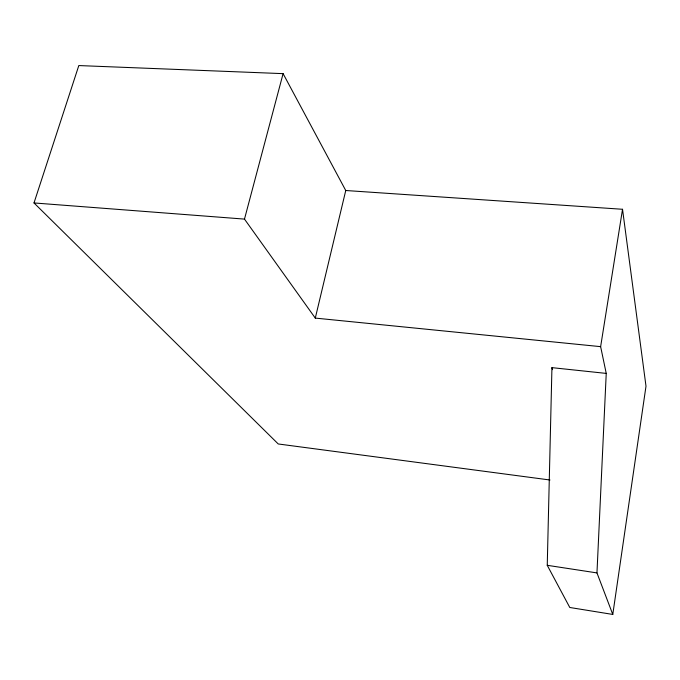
<?xml version="1.0" encoding="UTF-8"?>
<svg xmlns="http://www.w3.org/2000/svg" width="680" height="680" viewBox="0 0 680 680"><rect width="100%" height="100%" fill="white"/><g stroke="black" fill="none" stroke-linecap="round" stroke-linejoin="round"><path stroke-width="1.02" d="M547.247 565.31L551.939 367.642L606.237 373.405L596.963 572.909L612.782 614.439L569.789 607.486L547.247 565.31L596.963 572.909M612.782 614.439L646 386.18L622.531 209.279L345.754 190.51L283.101 73.644L78.812 65.56L34 202.946L278.256 443.972L549.984 480.004M606.237 373.405L600.635 346.647L622.531 209.279M600.635 346.647L315.291 318.096L345.754 190.51M315.291 318.096L244.486 219.104L283.101 73.644M34 202.946L244.486 219.104M551.939 367.642L552.577 369.665"/></g></svg>
